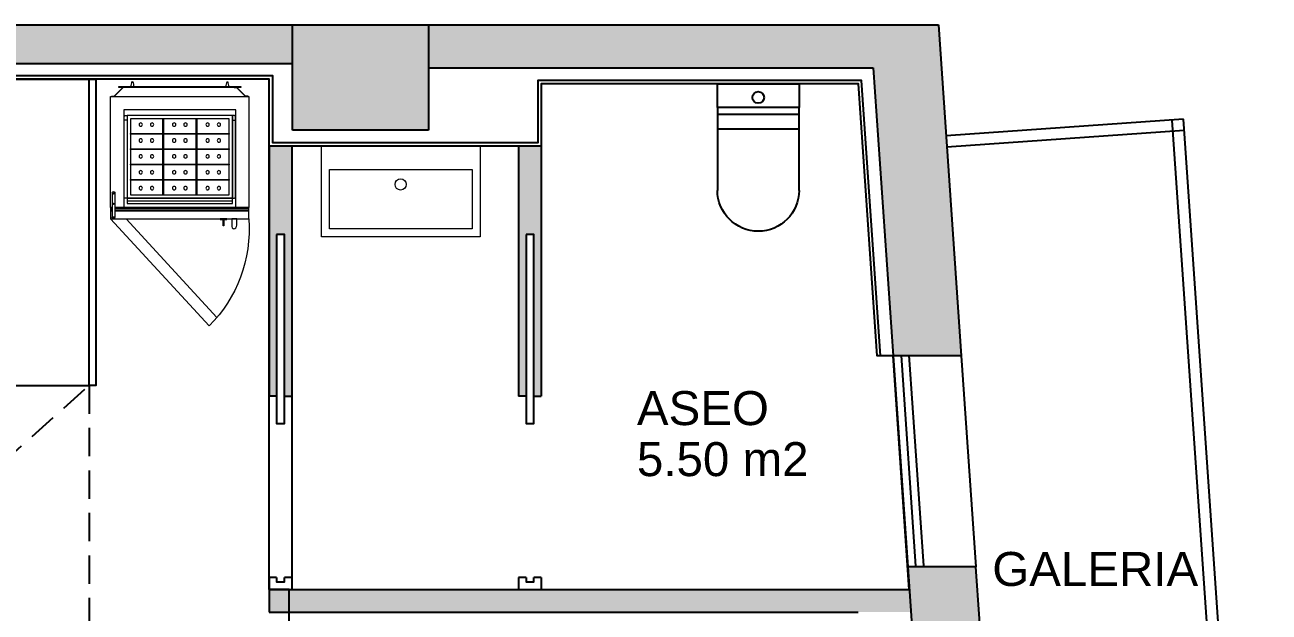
# Model space of a CAD drawing. Header units: millimetres. Extents: x 750 to 30081, y 716 to 7419.
# Drawn here: x 24592 to 30081, y 4829 to 7419 of the extents above; entities that cross this region are included whole.
import ezdxf

# ---------------------------------------------------------------- set-up
doc = ezdxf.new("R2010")
doc.units = ezdxf.units.MM
doc.linetypes.add('CONTINUA', pattern=[0])
doc.linetypes.add('HIDDEN', pattern=[0.375, 0.25, -0.125])
for name, color, linetype in [('AREA', 1, 'Continuous'), ('CARPINTERIA', 4, 'Continuous'), ('MUEBLES', 7, 'Continuous'), ('MURO', 2, 'Continuous'), ('NIVEL_9', 7, 'Continuous'), ('RELLENO', 164, 'CONTINUA'), ('SANITARIOS', 7, 'Continuous')]:
    doc.layers.add(name, color=color, linetype=linetype)
doc.layers.add('AREA PERIMETRO', color=3, linetype='Continuous', plot=False)
doc.layers.add('CONCEP 2D', color=255, linetype='Continuous', lineweight=15)
doc.styles.add('STYLE1', font='Arial.ttf', dxfattribs={"width": 0.75})

# ---------------------------------------------------------------- blocks, each defined once
blk = doc.blocks.new('A$C8a94496d')
at = {"layer": 'MUEBLES', "ltscale": 0.5}
for p, q in [((1.1, 2.49), (1.1, 0.03)), ((2.45, 2.49), (2.45, 0.03)), ((1.1, 2.08), (2.45, 2.08)), ((1.1, 1.67), (2.45, 1.67)), ((1.1, 1.26), (2.45, 1.26)), ((1.1, 0.85), (2.45, 0.85)), ((1.1, 0.44), (2.45, 0.44))]:
    blk.add_line(p, q, dxfattribs=at)
at = {"layer": 'MUEBLES', "color": 5, "linetype": 'HIDDEN', "ltscale": 0.5}
for points in [[(1.1, 0.03), (0, 0.03), (0, 2.49), (1.1, 2.49), (1.1, 2.49)], [(1.1, 2.49), (0, 1.26), (1.1, 0.03)]]:
    blk.add_lwpolyline(points, dxfattribs=at)
at = {"layer": 'MUEBLES', "ltscale": 0.5}
for points in [[(1.1, 2.52), (2.45, 2.52), (2.45, 2.49), (1.1, 2.49)], [(1.1, 0.03), (2.45, 0.03), (2.45, 0), (1.1, 0)]]:
    blk.add_lwpolyline(points, close=True, dxfattribs=at)
blk = doc.blocks.new('A$C1176482E')
at = {"layer": 'CONCEP 2D'}
for p, q in [((0.065, 0.6065), (0.064, 0.6065)), ((0.064, 0.6065), (0.064, 0.5951)), ((0.065, 0), (0.065, 0.61)), ((0.065, 0.61), (0.555, 0.61)), ((0.065, 0.5947), (0.065, 0.6065)), ((0.555, 0.61), (0.555, 0.0186)), ((0.5625, 0.6088), (0.555, 0.61)), ((0.555, 0.61), (0.555, 0.0186)), ((0.555, 0.0186), (0.555, 0.61)), ((0.57, 0.61), (0.5625, 0.6088)), ((0.5625, 0.6088), (0.5625, 0.0186)), ((0.57, 0.0186), (0.57, 0.61)), ((0.57, 0.0186), (0.57, 0.61)), ((0.605, 0.61), (0.57, 0.61)), ((0.57, 0.61), (0.57, 0.0186)), ((0.605, 0), (0.605, 0.61)), ((0.024, 0.5751), (0.023, 0.5751)), ((0.023, 0.5751), (0.023, 0.0349)), ((0.064, 0.5951), (0.024, 0.5551)), ((0.024, 0.0349), (0.024, 0.5751)), ((0.024, 0.5551), (0.024, 0.5443)), ((0.025, 0.5547), (0.065, 0.5947)), ((0.025, 0.5443), (0.025, 0.5547)), ((0.555, 0.5526), (0.1238, 0.5526)), ((0.1238, 0.5526), (0.1238, 0.0574)), ((0.5092, 0.5507), (0.1542, 0.5507)), ((0.1692, 0.5507), (0.1542, 0.5507)), ((0.1692, 0.5377), (0.1692, 0.5507)), ((0.632, 0.556), (0.605, 0.556)), ((0.605, 0.556), (0.605, 0.5344)), ((0, 0.5134), (0, 0.5163)), ((0.024, 0.5443), (0.025, 0.5443)), ((0.1492, 0.5457), (0.1492, 0.5377)), ((0.1492, 0.5457), (0.1492, 0.5377)), ((0.5142, 0.5377), (0.1492, 0.5377)), ((0.1492, 0.5377), (0.1492, 0.0727)), ((0.1492, 0.5377), (0.5142, 0.5377)), ((0.1492, 0.5377), (0.1692, 0.5377)), ((0.4992, 0.5227), (0.1642, 0.5227)), ((0.1642, 0.5227), (0.1642, 0.0877)), ((0.2288, 0.3797), (0.2288, 0.5227)), ((0.2288, 0.5227), (0.2318, 0.5227)), ((0.2318, 0.5227), (0.2318, 0.3797)), ((0.2964, 0.3797), (0.2964, 0.5227)), ((0.2964, 0.5227), (0.2994, 0.5227)), ((0.2994, 0.5227), (0.2994, 0.3797)), ((0.364, 0.3797), (0.364, 0.5227)), ((0.364, 0.5227), (0.367, 0.5227)), ((0.367, 0.5227), (0.367, 0.3797)), ((0.4316, 0.3797), (0.4316, 0.5227)), ((0.4316, 0.5227), (0.4346, 0.5227)), ((0.4346, 0.5227), (0.4346, 0.3797)), ((0.4992, 0.0877), (0.4992, 0.5227)), ((0.5142, 0.5377), (0.5142, 0.5457)), ((0.5142, 0.0727), (0.5142, 0.5377)), ((0.5142, 0.5377), (0.5142, 0.0727)), ((0.5372, 0.5377), (0.5142, 0.5377)), ((0.5322, 0.5377), (0.5272, 0.5377)), ((0.5272, 0.5377), (0.5272, 0.0727)), ((0.5372, 0.5377), (0.5322, 0.5377)), ((0.5372, 0.0727), (0.5372, 0.5377)), ((0.5372, 0.0727), (0.5372, 0.5377)), ((0.605, 0.5344), (0.632, 0.5344)), ((0.608, 0.5128), (0.605, 0.5128)), ((0.605, 0.5128), (0.605, 0.4828)), ((0.608, 0.4828), (0.608, 0.5128)), ((0.608, 0.4988), (0.636, 0.4988)), ((0.608, 0.4968), (0.608, 0.4988)), ((0.636, 0.4968), (0.608, 0.4968)), ((0.636, 0.4988), (0.636, 0.4968)), ((0.605, 0.4828), (0.608, 0.4828)), ((0.605, 0.068), (1.0399, 0.4687)), ((0.605, 0), (1.0769, 0.4348)), ((0.1642, 0.3767), (0.1642, 0.3797)), ((0.1642, 0.3797), (0.4992, 0.3797)), ((0.4992, 0.3767), (0.1642, 0.3767)), ((0.2318, 0.3797), (0.2288, 0.3797)), ((0.2288, 0.2337), (0.2288, 0.3767)), ((0.2288, 0.3767), (0.2318, 0.3767)), ((0.2318, 0.3767), (0.2318, 0.2337)), ((0.2994, 0.3797), (0.2964, 0.3797)), ((0.2964, 0.2337), (0.2964, 0.3767)), ((0.2964, 0.3767), (0.2994, 0.3767)), ((0.2994, 0.3767), (0.2994, 0.2337)), ((0.367, 0.3797), (0.364, 0.3797)), ((0.364, 0.2337), (0.364, 0.3767)), ((0.364, 0.3767), (0.367, 0.3767)), ((0.367, 0.3767), (0.367, 0.2337)), ((0.4346, 0.3797), (0.4316, 0.3797)), ((0.4316, 0.2337), (0.4316, 0.3767)), ((0.4316, 0.3767), (0.4346, 0.3767)), ((0.4346, 0.3767), (0.4346, 0.2337)), ((0.4992, 0.3797), (0.4992, 0.3767)), ((0.1642, 0.2307), (0.1642, 0.2337)), ((0.1642, 0.2337), (0.4992, 0.2337)), ((0.4992, 0.2307), (0.1642, 0.2307)), ((0.2318, 0.2337), (0.2288, 0.2337)), ((0.2288, 0.0877), (0.2288, 0.2307)), ((0.2288, 0.2307), (0.2318, 0.2307)), ((0.2318, 0.2307), (0.2318, 0.0877)), ((0.2994, 0.2337), (0.2964, 0.2337)), ((0.2964, 0.0877), (0.2964, 0.2307)), ((0.2964, 0.2307), (0.2994, 0.2307)), ((0.2994, 0.2307), (0.2994, 0.0877)), ((0.367, 0.2337), (0.364, 0.2337)), ((0.364, 0.0877), (0.364, 0.2307)), ((0.364, 0.2307), (0.367, 0.2307)), ((0.367, 0.2307), (0.367, 0.0877)), ((0.4346, 0.2337), (0.4316, 0.2337)), ((0.4316, 0.0877), (0.4316, 0.2307)), ((0.4316, 0.2307), (0.4346, 0.2307)), ((0.4346, 0.2307), (0.4346, 0.0877)), ((0.4992, 0.2337), (0.4992, 0.2307)), ((0, 0.0966), (0, 0.0937)), ((0.024, 0.0549), (0.024, 0.0657)), ((0.024, 0.0657), (0.025, 0.0657)), ((0.025, 0.0657), (0.025, 0.0553)), ((0.025, 0.0553), (0.065, 0.0153)), ((0.1238, 0.0574), (0.555, 0.0574)), ((0.1492, 0.0727), (0.5142, 0.0727)), ((0.1492, 0.0647), (0.1492, 0.0727)), ((0.1492, 0.0727), (0.5142, 0.0727)), ((0.1492, 0.0647), (0.1492, 0.0727)), ((0.1492, 0.0727), (0.1692, 0.0727)), ((0.5092, 0.0597), (0.1542, 0.0597)), ((0.1692, 0.0597), (0.1542, 0.0597)), ((0.1642, 0.0877), (0.4992, 0.0877)), ((0.1692, 0.0727), (0.1692, 0.0597)), ((0.2318, 0.0877), (0.2288, 0.0877)), ((0.2994, 0.0877), (0.2964, 0.0877)), ((0.367, 0.0877), (0.364, 0.0877)), ((0.4346, 0.0877), (0.4316, 0.0877)), ((0.5142, 0.0727), (0.5372, 0.0727)), ((0.5142, 0.0727), (0.5142, 0.0647)), ((0.5272, 0.0727), (0.5372, 0.0727)), ((0.023, 0.0349), (0.024, 0.0349)), ((0.064, 0.0149), (0.024, 0.0549)), ((0.064, 0.0035), (0.064, 0.0149)), ((0.065, 0.0035), (0.064, 0.0035)), ((0.065, 0.0153), (0.065, 0.0035)), ((0.555, 0), (0.065, 0)), ((0.4904, 0.0186), (0.5979, 0.0186)), ((0.4904, 0.0067), (0.5979, 0.0067)), ((0.555, 0.0067), (0.555, 0)), ((0.555, 0.0067), (0.555, 0)), ((0.555, 0), (0.555, 0.0067)), ((0.555, 0), (0.57, 0)), ((0.5588, 0.0067), (0.5588, 0)), ((0.5625, 0.0067), (0.5625, 0)), ((0.5663, 0.0067), (0.5663, 0)), ((0.57, 0.0067), (0.57, 0)), ((0.57, 0), (0.57, 0.0067)), ((0.57, 0), (0.57, 0.0067)), ((0.57, 0), (0.605, 0))]:
    blk.add_line(p, q, dxfattribs=at)
at = {"layer": 'CONCEP 2D', "extrusion": (0, 0, -1)}
for centre, major_axis, ratio, start_param, end_param in [((0.6159, -0.0337), (0.4294, 0.4978), 0.955066, -0.751621, 0.068627), ((0.1542, 0.5457), (0.00354, 0.00354), 1, 3.926991, 5.497787), ((0.1542, 0.5457), (0.00354, 0.00354), 1, 3.926991, 5.497787), ((0.5092, 0.5457), (0.00354, 0.00354), 1, -0.785398, 0.785398), ((0.1892, 0.4777), (-0.0053, 0.0053), 1, 3.141593, 9.424778), ((0.2592, 0.4777), (-0.0053, 0.0053), 1, 3.141593, 9.424778), ((0.3292, 0.4777), (-0.0053, 0.0053), 1, 3.141593, 9.424778), ((0.3992, 0.4777), (-0.0053, 0.0053), 1, 3.141593, 9.424778), ((0.4692, 0.4777), (-0.0053, 0.0053), 1, 3.141593, 9.424778), ((0.1892, 0.4277), (-0.0053, 0.0053), 1, 3.141593, 9.424778), ((0.2592, 0.4277), (0.0053, 0.0053), 1, 1.570796326794813, 7.853981633974399), ((0.3292, 0.4277), (0.0053, 0.0053), 1, 1.570796326794813, 7.853981633974399), ((0.3992, 0.4277), (0.0053, 0.0053), 1, 1.570796326794813, 7.853981633974399), ((0.4692, 0.4277), (0.0053, 0.0053), 1, 1.570796326794813, 7.853981633974399), ((0.1892, 0.3302), (-0.0053, 0.0053), 1, 3.141593, 9.424778), ((0.2592, 0.3302), (0.0053, 0.0053), 1, 1.570796326794813, 7.853981633974399), ((0.3292, 0.3302), (0.0053, 0.0053), 1, 1.570796326794813, 7.853981633974399), ((0.3992, 0.3302), (0.0053, 0.0053), 1, 1.570796326794813, 7.853981633974399), ((0.4692, 0.3302), (0.0053, 0.0053), 1, 1.570796326794813, 7.853981633974399), ((0.1892, 0.2802), (-0.0053, 0.0053), 1, 3.141593, 9.424778), ((0.2592, 0.2802), (0.0053, 0.0053), 1, 1.570796326794813, 7.853981633974399), ((0.3292, 0.2802), (0.0053, 0.0053), 1, 1.570796326794813, 7.853981633974399), ((0.3992, 0.2802), (0.0053, 0.0053), 1, 1.570796326794813, 7.853981633974399), ((0.4692, 0.2802), (0.0053, 0.0053), 1, 1.570796326794813, 7.853981633974399), ((0.1892, 0.1827), (-0.0053, 0.0053), 1, 3.141593, 9.424778), ((0.2592, 0.1827), (0.0053, 0.0053), 1, 1.570796326794813, 7.853981633974399), ((0.3292, 0.1827), (0.0053, 0.0053), 1, 1.570796326794813, 7.853981633974399), ((0.3992, 0.1827), (0.0053, 0.0053), 1, 1.570796326794813, 7.853981633974399), ((0.4692, 0.1827), (0.0053, 0.0053), 1, 1.570796326794813, 7.853981633974399), ((0.1892, 0.1327), (0.0053, 0.0053), 1, 1.570796326794813, 7.853981633974399), ((0.2592, 0.1327), (0.0053, 0.0053), 1, 1.570796326794813, 7.853981633974399), ((0.3292, 0.1327), (0.0053, 0.0053), 1, 1.570796326794813, 7.853981633974399), ((0.3992, 0.1327), (-0.0053, 0.0053), 1, 3.141593, 9.424778), ((0.4692, 0.1327), (0.0053, 0.0053), 1, 1.570796326794813, 7.853981633974399), ((0.023, 0.048), (-0.038, 0.038), 1, 0.343437, 0.785398), ((0.1542, 0.0647), (-0.00354, 0.00354), 1, 3.926991, 5.497787), ((0.1542, 0.0647), (-0.00354, 0.00354), 1, 3.926991, 5.497787), ((0.5092, 0.0647), (-0.00354, 0.00354), 1, 2.356194, 3.926991), ((0.4904, 0.0127), (-0.00418, 0.00418), 1, 3.926991, 7.068584), ((0.4927, 0.0127), (-0.00179, 0.00179), 1, 4.712389, 10.995574), ((0.5979, 0.0127), (0.00418, 0.00418), 1, -0.785398, 2.356194)]:
    blk.add_ellipse(centre, major_axis=major_axis, ratio=ratio, start_param=start_param, end_param=end_param, dxfattribs=at)
at = {"layer": 'CONCEP 2D'}
for centre, major_axis, ratio, start_param, end_param in [((0.632, 0.5452), (-0.0168, 0.0023), 0.632293, 1.658453, 4.800045), ((0.023, 0.4677), (-0.038, 0.038), 1, -0.785398, -0.343437), ((0.023, 0.562), (0.038, 0.038), 1, 3.48503, 3.926991), ((0.023, 0.1423), (-0.038, 0.038), 1, 1.914234, 2.356194), ((0.5386, 0.0127), (0.00179, 0.00179), 1, 3.141593, 9.424778), ((0.5979, 0.0127), (0.00179, 0.00179), 1, 3.141593, 9.424778)]:
    blk.add_ellipse(centre, major_axis=major_axis, ratio=ratio, start_param=start_param, end_param=end_param, dxfattribs=at)
blk = doc.blocks.new('A$C0D9B08BF')
at = {"layer": 'SANITARIOS'}
for p, q in [((0.03, 0), (0.03, 0.36)), ((0.095, 0), (0.095, 0.36))]:
    blk.add_line(p, q, dxfattribs=at)
blk.add_lwpolyline([(0.365, 0), (0, 0), (0, 0.36), (0.365, 0.36)], dxfattribs=at)
blk.add_arc((0.365, 0.18), 0.18, 270, 90, dxfattribs=at)
blk = doc.blocks.new('A$C8dca5f33')
at = {"layer": 'NIVEL_9', "ltscale": 0.5}
blk.add_circle((0.18, 0.0601), 0.0257, dxfattribs=at)
at = {"layer": 'SANITARIOS'}
blk.add_lwpolyline([(0, 0.105), (0.36, 0.105), (0.36, 0), (0, 0), (0, 0.105)], dxfattribs=at)
at = {"layer": 'SANITARIOS', "xscale": -1, "rotation": 270}
blk.add_blockref('A$C0D9B08BF', (0, 0.105), dxfattribs=at)

msp = doc.modelspace()

# ---------------------------------------------------------------- hatches: boundary and pattern name
at = {"layer": 'RELLENO', "ltscale": 0.5}
h = msp.add_hatch(color=256, dxfattribs=at)
h.dxf.hatch_style = 1
h.paths.add_polyline_path([(6412.7, 7178.8), (10467.8, 7178.8), (10467.8, 6708.8), (11067.8, 6708.8), (11067.8, 7178.8), (14747.8, 7178.8), (14747.8, 7418.8), (5767.9, 7418.8), (1261.9, 6991.2), (1261.9, 6725.3), (815.6, 6725.3), (800.9, 5416.1), (1801, 5415.3), (1815.9, 6816.3), (5722.7, 7161.1), (5722.7, 6678.8), (6412.7, 6678.8)])
h.paths.add_polyline_path([(15337.8, 7008.8), (15337.8, 7418.8), (14747.8, 7418.8), (14747.8, 7008.8)])
h.paths.add_polyline_path([(15337.8, 7418.8), (15337.8, 7188.8), (17837.8, 7188.8), (17837.8, 7418.8)])
h.paths.add_polyline_path([(18262.8, 7418.8), (17837.8, 7418.8), (17837.8, 7018.8), (18262.8, 7018.8)])
h.paths.add_polyline_path([(18262.8, 7418.8), (18262.8, 7208.8), (21807.8, 7208.8), (21807.8, 7418.8)])
h.paths.add_polyline_path([(21807.8, 7418.8), (21807.8, 6953.8), (22246.3, 6953.8), (22246.3, 7418.8)])
h.paths.add_polyline_path([(25772.8, 7248.8), (25772.8, 7418.8), (22246.3, 7418.8), (22246.3, 7248.8)])
h.paths.add_polyline_path([(26372.8, 7418.8), (25772.8, 7418.8), (25772.8, 6953.8), (26372.8, 6953.8)])
h.paths.add_polyline_path([(26372.8, 7418.8), (26372.8, 7228.8), (28334.2, 7228.8), (28422, 5958.8), (28722.7, 5958.8), (28621.7, 7418.8)])
h.paths.add_polyline_path([(28787.1, 5028.8), (28486.3, 5028.8), (28519.2, 4553.7), (28818.8, 4570.2)])
h = msp.add_hatch(color=256, dxfattribs=at)
h.dxf.hatch_style = 1
h.paths.add_polyline_path([(26870.2, 6883.8), (26770.2, 6883.8), (26770.2, 5781.7), (26802.7, 5781.7), (26802.7, 6494.2), (26837.7, 6494.2), (26837.7, 5781.7), (26870.2, 5781.7)])
h.paths.add_polyline_path([(28493.3, 4928.8), (28267.2, 4928.8), (26870.2, 4928.8), (26770.2, 4928.8), (25770.2, 4928.8), (25670.2, 4928.8), (25670.2, 4828.8), (28267.2, 4828.8), (28500.2, 4828.8)])
h.paths.add_polyline_path([(25770.2, 6883.8), (25670.2, 6883.8), (25670.2, 5781.7), (25702.7, 5781.7), (25702.7, 6494.2), (25737.7, 6494.2), (25737.7, 5781.7), (25770.2, 5781.7)])

# ---------------------------------------------------------------- linework, layer by layer
at = {"layer": 'AREA PERIMETRO', "ltscale": 0.5}
for points in [[(22316.3, 7178.8), (22316.3, 1208.8), (25757.8, 1208.8), (25757.8, 4928.8), (25670.2, 4928.8), (25670.2, 7178.8)], [(25770.2, 6883.8), (25770.2, 4928.8), (28493.3, 4928.8), (28422, 5958.8), (28351.8, 5958.8), (28268.8, 7158.8), (26870.2, 7158.8), (26870.2, 6883.8)]]:
    msp.add_lwpolyline(points, close=True, dxfattribs=at)
at = {"layer": 'CARPINTERIA', "ltscale": 0.5}
for p, q in [((29703, 7002.5), (28655.5, 6930.1)), ((29703, 7002.5), (28655.5, 6930.1)), ((30030.6, 1542.1), (29653.2, 6999.1)), ((30080.5, 1545.6), (29703, 7002.5)), ((30080.5, 1545.6), (29703, 7002.5)), ((29706.5, 6952.6), (28659, 6880.2)), ((28422, 5958.8), (28486.3, 5028.8)), ((28456.9, 5961.2), (28521.3, 5031.2)), ((28491.9, 5962.7), (28556.2, 5032.7)), ((28722.7, 5958.8), (28787.1, 5028.8))]:
    msp.add_line(p, q, dxfattribs=at)
at = {"layer": 'CARPINTERIA'}
for points in [[(25702.7, 6494.2), (25702.7, 5661.1), (25737.7, 5661.1), (25737.7, 6494.2)], [(26802.7, 6494.2), (26802.7, 5661.1), (26837.7, 5661.1), (26837.7, 6494.2)]]:
    msp.add_lwpolyline(points, close=True, dxfattribs=at)
for points in [[(25702.7, 4981.7), (25702.7, 4961.7), (25737.7, 4961.7), (25737.7, 4981.7)], [(26802.7, 4981.7), (26802.7, 4961.7), (26837.7, 4961.7), (26837.7, 4981.7)]]:
    msp.add_lwpolyline(points, dxfattribs=at)
at = {"layer": 'CONCEP 2D', "ltscale": 0.5}
for points in [[(26600.2, 6883.8), (26600.2, 6483.8), (25900.2, 6483.8), (25900.2, 6883.8)], [(26565.2, 6780.8), (26565.2, 6518.8), (25935.2, 6518.8), (25935.2, 6780.8)]]:
    msp.add_lwpolyline(points, close=True, dxfattribs=at)
msp.add_circle((26249.4, 6715), 24.6, dxfattribs=at)
at = {"layer": 'MURO', "ltscale": 0.5}
for p, q in [((5767.9, 7418.8), (28621.7, 7418.8)), ((25772.8, 6953.8), (25772.8, 7418.8)), ((26372.8, 7418.8), (26372.8, 6953.8)), ((28621.7, 7418.8), (28722.7, 5958.8)), ((26372.8, 7228.8), (28334.2, 7228.8)), ((28334.2, 7228.8), (28422, 5958.8)), ((26372.8, 6953.8), (25772.8, 6953.8)), ((25670.2, 6883.8), (25670.2, 5781.7)), ((25770.2, 6883.8), (25770.2, 5781.7)), ((26770.2, 6883.8), (26770.2, 5781.7)), ((26870.2, 6883.8), (26870.2, 5781.7)), ((25670.2, 4981.7), (25670.2, 4928.8)), ((25770.2, 4981.7), (25770.2, 4928.8)), ((26770.2, 4981.7), (26770.2, 4928.8)), ((26870.2, 4981.7), (26870.2, 4928.8)), ((25670.2, 4928.8), (25770.2, 4928.8)), ((25670.2, 4928.8), (25670.2, 4828.8)), ((25770.2, 4928.8), (26770.2, 4928.8)), ((26770.2, 4928.8), (26870.2, 4928.8)), ((26870.2, 4928.8), (28267.2, 4928.8)), ((28267.2, 4928.8), (28493.3, 4928.8)), ((25670.2, 4828.8), (28267.2, 4828.8))]:
    msp.add_line(p, q, dxfattribs=at)
at = {"layer": 'MURO'}
for p, q in [((25702.7, 5781.7), (25670.2, 5781.7)), ((25737.7, 5781.7), (25770.2, 5781.7)), ((26802.7, 5781.7), (26770.2, 5781.7)), ((26837.7, 5781.7), (26870.2, 5781.7)), ((25702.7, 4981.7), (25670.2, 4981.7)), ((25770.2, 4981.7), (25737.7, 4981.7)), ((26802.7, 4981.7), (26770.2, 4981.7)), ((26870.2, 4981.7), (26837.7, 4981.7))]:
    msp.add_line(p, q, dxfattribs=at)
at = {"layer": 'MURO', "ltscale": 0.5}
for points in [[(22246.3, 7248.8), (25772.8, 7248.8)], [(28722.7, 5958.8), (28351.8, 5958.8), (28268.8, 7158.8), (26870.2, 7158.8), (26870.2, 6883.8), (25670.2, 6883.8), (25670.2, 7178.8), (22316.3, 7178.8), (22316.3, 6923.8), (21737.8, 6923.8), (21737.8, 7138.8), (18332.8, 7138.8), (18332.8, 6948.8), (18087.8, 6948.8)], [(28486.3, 5028.8), (28519.2, 4553.7), (28818.8, 4570.2), (28787.1, 5028.8), (28486.3, 5028.8)]]:
    msp.add_lwpolyline(points, dxfattribs=at)
at = {"layer": 'MURO', "color": 5, "ltscale": 0.5}
msp.add_lwpolyline([(28366.9, 5958.8), (28282.8, 7173.8), (26855.2, 7173.8), (26855.2, 6898.8), (25685.2, 6898.8), (25685.2, 7193.8), (22301.3, 7193.8), (22301.3, 6938.8), (21752.8, 6938.8), (21752.8, 7153.8), (18317.8, 7153.8), (18317.8, 6963.8), (18087.8, 6963.8)], dxfattribs=at)

# ---------------------------------------------------------------- block references
at = {"layer": 'CONCEP 2D', "xscale": 1000, "yscale": 1000, "zscale": 1000, "rotation": 270}
msp.add_blockref('A$C1176482E', (24970.5, 7168.1), dxfattribs=at)
at = {"layer": 'MUEBLES', "ltscale": 0.5, "xscale": 1000, "yscale": 1000, "zscale": 1000, "rotation": 90.00000000000001}
msp.add_blockref('A$C8a94496d', (24905.6, 4728.8), dxfattribs=at)
at = {"layer": 'NIVEL_9', "ltscale": 0.5, "xscale": 1000, "yscale": 1000, "zscale": 1000, "rotation": 180}
msp.add_blockref('A$C8dca5f33', (28007, 7158.8), dxfattribs=at)

# ---------------------------------------------------------------- texts
at = {"layer": 'AREA', "color": 3, "style": 'STYLE1'}
for s, p in [('ASEO', (27291.8, 5653.6)), ('5.50 m2', (27291.8, 5428.6)), ('GALERIA', (28859.4, 4944.1))]:
    msp.add_text(s, height=150, dxfattribs=at).set_placement(p)

doc.saveas('drawing.dxf')
